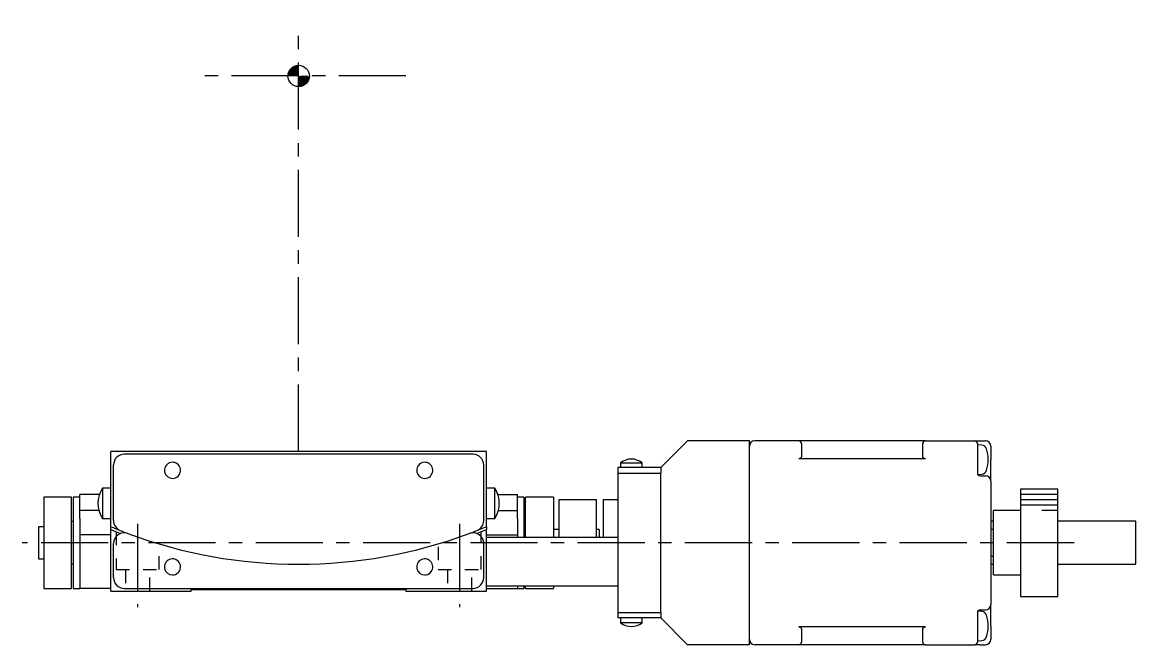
# Model space of a CAD drawing. Extents: x 28 to 595, y 17 to 359.
# Drawn here: x 79.8 to 287.2, y 66 to 182 of the extents above; entities that cross this region are included whole.
import ezdxf

# ---------------------------------------------------------------- set-up
doc = ezdxf.new("R2010")
doc.units = 0
doc.header["$LTSCALE"] = 10
doc.linetypes.add('CENTER', pattern=[2, 1.25, -0.25, 0.25, -0.25])
doc.linetypes.add('DOT', pattern=[0.5, 0.25, -0.25])
for name, color, linetype in [('1', 7, 'CONTINUOUS'), ('11', 7, 'CONTINUOUS'), ('2', 7, 'CONTINUOUS')]:
    doc.layers.add(name, color=color, linetype=linetype)

msp = doc.modelspace()

# ---------------------------------------------------------------- linework, layer by layer
at = {"layer": '1', "color": 7, "linetype": 'CONTINUOUS'}
for p, q in [((203.750001, 104), (198.750001, 99)), ((215.250001, 104), (203.750001, 104)), ((215.250001, 66), (215.250001, 104)), ((224.450001, 104), (216.250001, 104)), ((248.050001, 104), (224.450001, 104)), ((248.050001, 104), (257.250001, 104)), ((257.250001, 104), (258.250001, 104)), ((258.250001, 104), (259.250001, 104)), ((166.250001, 102), (96.250001, 102)), ((96.250001, 88), (96.250001, 102)), ((166.250001, 88), (166.250001, 102)), ((224.950001, 103.5), (224.950001, 102)), ((224.950001, 102), (224.950001, 101.148232)), ((247.550001, 102), (247.550001, 103.5)), ((247.550001, 101.148232), (247.550001, 102)), ((257.750001, 103.5), (257.750001, 102)), ((258.553724, 103.207879), (257.750001, 103.25)), ((257.750001, 102), (257.750001, 97.914214)), ((260.250001, 103), (260.250001, 100.5)), ((163.750001, 101.5), (98.750001, 101.5)), ((191.250001, 99.897999), (195.250001, 99.897999)), ((191.250001, 99.897999), (191.250001, 99)), ((195.250001, 99), (195.250001, 99.897999)), ((224.474535, 100.648835), (224.450001, 100.648232)), ((248.050001, 100.648232), (224.450001, 100.648232)), ((224.49901, 100.65064), (224.474535, 100.648835)), ((224.523366, 100.653644), (224.49901, 100.65064)), ((224.547546, 100.65784), (224.523366, 100.653644)), ((224.571491, 100.663217), (224.547546, 100.65784)), ((224.595143, 100.669762), (224.571491, 100.663217)), ((224.618446, 100.67746), (224.595143, 100.669762)), ((224.641343, 100.686293), (224.618446, 100.67746)), ((224.663779, 100.696238), (224.641343, 100.686293)), ((224.685699, 100.707272), (224.663779, 100.696238)), ((224.707052, 100.719368), (224.685699, 100.707272)), ((224.727786, 100.732497), (224.707052, 100.719368)), ((224.747851, 100.746629), (224.727786, 100.732497)), ((224.767198, 100.761727), (224.747851, 100.746629)), ((224.78578, 100.777757), (224.767198, 100.761727)), ((224.803554, 100.794679), (224.78578, 100.777757)), ((224.820477, 100.812453), (224.803554, 100.794679)), ((224.836506, 100.831036), (224.820477, 100.812453)), ((224.851605, 100.850383), (224.836506, 100.831036)), ((224.865736, 100.870447), (224.851605, 100.850383)), ((224.878865, 100.891181), (224.865736, 100.870447)), ((224.890962, 100.912534), (224.878865, 100.891181)), ((224.901996, 100.934455), (224.890962, 100.912534)), ((224.911941, 100.956891), (224.901996, 100.934455)), ((224.920773, 100.979787), (224.911941, 100.956891)), ((224.928471, 101.00309), (224.920773, 100.979787)), ((224.935017, 101.026742), (224.928471, 101.00309)), ((224.940394, 101.050687), (224.935017, 101.026742)), ((224.944589, 101.074867), (224.940394, 101.050687)), ((224.947593, 101.099224), (224.944589, 101.074867)), ((224.949399, 101.123698), (224.947593, 101.099224)), ((224.950001, 101.148232), (224.949399, 101.123698)), ((247.550603, 101.123698), (247.550001, 101.148232)), ((247.552409, 101.099224), (247.550603, 101.123698)), ((247.555413, 101.074867), (247.552409, 101.099224)), ((247.559608, 101.050687), (247.555413, 101.074867)), ((247.564985, 101.026742), (247.559608, 101.050687)), ((247.571531, 101.00309), (247.564985, 101.026742)), ((247.579229, 100.979787), (247.571531, 101.00309)), ((247.588061, 100.956891), (247.579229, 100.979787)), ((247.598006, 100.934455), (247.588061, 100.956891)), ((247.60904, 100.912534), (247.598006, 100.934455)), ((247.621137, 100.891181), (247.60904, 100.912534)), ((247.634266, 100.870447), (247.621137, 100.891181)), ((247.648397, 100.850383), (247.634266, 100.870447)), ((247.663496, 100.831036), (247.648397, 100.850383)), ((247.679525, 100.812453), (247.663496, 100.831036)), ((247.696448, 100.794679), (247.679525, 100.812453)), ((247.714222, 100.777757), (247.696448, 100.794679)), ((247.732804, 100.761727), (247.714222, 100.777757)), ((247.752151, 100.746629), (247.732804, 100.761727)), ((247.772216, 100.732497), (247.752151, 100.746629)), ((247.79295, 100.719368), (247.772216, 100.732497)), ((247.814303, 100.707272), (247.79295, 100.719368)), ((247.836223, 100.696238), (247.814303, 100.707272)), ((247.858659, 100.686293), (247.836223, 100.696238)), ((247.881556, 100.67746), (247.858659, 100.686293)), ((247.904859, 100.669762), (247.881556, 100.67746)), ((247.928511, 100.663217), (247.904859, 100.669762)), ((247.952456, 100.65784), (247.928511, 100.663217)), ((247.976636, 100.653644), (247.952456, 100.65784)), ((248.000992, 100.65064), (247.976636, 100.653644)), ((248.025467, 100.648835), (248.000992, 100.65064)), ((248.050001, 100.648232), (248.025467, 100.648835)), ((260.250001, 96.5), (260.250001, 100.5)), ((96.750001, 89.146213), (96.750001, 99.5)), ((165.750001, 89.146213), (165.750001, 99.5)), ((190.750001, 99), (190.750001, 98)), ((198.750001, 99), (190.750001, 99)), ((190.750001, 98), (190.750001, 72)), ((190.750001, 98), (198.750001, 98)), ((198.750001, 99), (198.750001, 98)), ((198.750001, 72), (198.750001, 98)), ((257.815038, 97.753408), (258.553724, 97.792121)), ((258.250001, 97.5), (259.250001, 97.5)), ((260.250001, 96.5), (260.250001, 73.5)), ((83.750001, 93.5), (83.750001, 85)), ((88.950001, 93.5), (83.750001, 93.5)), ((88.950001, 85), (88.950001, 93.5)), ((89.250001, 93.5), (89.250001, 76.5)), ((90.450001, 93.5), (89.250001, 93.5)), ((90.450001, 91), (90.450001, 94)), ((94.129828, 94), (90.450001, 94)), ((94.707538, 95.150769), (94.707538, 89.550769)), ((96.250001, 95.150769), (94.707538, 95.150769)), ((167.792464, 95.150769), (166.250001, 95.150769)), ((167.792464, 92.350769), (167.792464, 95.150769)), ((168.370174, 94), (172.050001, 94)), ((172.050001, 91), (172.050001, 94)), ((173.250001, 93.5), (172.050001, 93.5)), ((173.250001, 93.5), (173.250001, 86)), ((173.550001, 86), (173.550001, 93.5)), ((178.750001, 93.5), (173.550001, 93.5)), ((178.750001, 93.5), (178.750001, 86)), ((265.750001, 95), (265.750001, 75)), ((272.750001, 95), (265.750001, 95)), ((272.750001, 75), (272.750001, 95)), ((167.792464, 89.550769), (167.792464, 92.350769)), ((179.750001, 93), (179.750001, 86)), ((186.750001, 93), (179.750001, 93)), ((186.750001, 86), (186.750001, 93)), ((190.750001, 93), (188.000001, 93)), ((188.000001, 93), (188.000001, 86)), ((90.450001, 89.5), (90.450001, 91)), ((94.035915, 91), (90.450001, 91)), ((90.450001, 89.5), (90.450001, 86.5)), ((94.707538, 89.550769), (96.250001, 89.550769)), ((166.250001, 89.550769), (167.792464, 89.550769)), ((168.464087, 91), (172.050001, 91)), ((172.050001, 89.5), (172.050001, 91)), ((172.050001, 89.5), (172.050001, 86.5)), ((260.750001, 79), (260.750001, 91)), ((265.750001, 91), (260.750001, 91)), ((82.750001, 88), (82.750001, 82)), ((83.750001, 88), (82.750001, 88)), ((89.250001, 88.95), (88.950001, 88.95)), ((96.250001, 87.45859), (96.250001, 88)), ((96.250001, 76), (96.250001, 87.45859)), ((166.250001, 88), (166.250001, 87.45859)), ((166.250001, 76), (166.250001, 87.45859)), ((173.550001, 88.95), (173.250001, 88.95)), ((179.750001, 87.5), (178.750001, 87.5)), ((187.250001, 87.5), (186.750001, 87.5)), ((187.250001, 87.5), (187.250001, 86)), ((260.750001, 89), (260.250001, 89)), ((260.750001, 87.5), (260.250001, 87.5)), ((287.249999, 89), (272.750001, 89)), ((287.249999, 81), (287.249999, 89)), ((90.450001, 86.5), (90.450001, 76.5)), ((96.250001, 86.5), (90.450001, 86.5)), ((166.250001, 86.5), (172.050001, 86.5)), ((190.750001, 86), (166.250001, 86)), ((172.050001, 86.5), (172.050001, 86)), ((83.750001, 85), (83.750001, 76.5)), ((88.950001, 76.5), (88.950001, 85)), ((96.750001, 78.5), (96.750001, 84.863613)), ((165.750001, 78.5), (165.750001, 84.863613)), ((82.750001, 82), (83.750001, 82)), ((88.950001, 81.05), (89.250001, 81.05)), ((260.250001, 82.5), (260.750001, 82.5)), ((260.250001, 81), (260.750001, 81)), ((272.750001, 81), (287.249999, 81)), ((260.750001, 79), (265.750001, 79)), ((166.250001, 77), (190.750001, 77)), ((172.050001, 77), (172.050001, 76.5)), ((173.250001, 77), (173.250001, 76.5)), ((173.550001, 76.5), (173.550001, 77)), ((178.750001, 77), (178.750001, 76.5)), ((83.750001, 76.5), (88.950001, 76.5)), ((89.250001, 76.5), (90.450001, 76.5)), ((96.250001, 76.5), (90.450001, 76.5)), ((96.250001, 76), (111.250001, 76)), ((98.750001, 76.5), (163.750001, 76.5)), ((111.250001, 76.3), (151.250001, 76.3)), ((111.250001, 76), (111.250001, 76.3)), ((151.250001, 76.3), (151.250001, 76)), ((151.250001, 76), (166.250001, 76)), ((166.250001, 76.5), (172.050001, 76.5)), ((172.050001, 76.5), (173.250001, 76.5)), ((173.550001, 76.5), (178.750001, 76.5)), ((265.750001, 75), (272.750001, 75)), ((260.250001, 69.5), (260.250001, 73.5)), ((190.750001, 72), (198.750001, 72)), ((190.750001, 72), (190.750001, 71)), ((198.750001, 71), (190.750001, 71)), ((191.250001, 71), (191.250001, 70.102001)), ((195.250001, 70.102001), (195.250001, 71)), ((198.750001, 72), (198.750001, 71)), ((198.750001, 71), (203.750001, 66)), ((257.750001, 72.085786), (257.750001, 68)), ((258.553724, 72.207879), (257.815038, 72.246592)), ((258.250001, 72.5), (259.250001, 72.5)), ((195.250001, 70.102001), (191.250001, 70.102001)), ((248.050001, 69.351768), (224.450001, 69.351768)), ((224.450001, 69.351768), (224.474535, 69.351165)), ((224.474535, 69.351165), (224.49901, 69.34936)), ((224.49901, 69.34936), (224.523366, 69.346356)), ((224.523366, 69.346356), (224.547546, 69.34216)), ((224.547546, 69.34216), (224.571491, 69.336783)), ((224.571491, 69.336783), (224.595143, 69.330238)), ((224.595143, 69.330238), (224.618446, 69.32254)), ((224.618446, 69.32254), (224.641343, 69.313707)), ((224.641343, 69.313707), (224.663779, 69.303762)), ((224.663779, 69.303762), (224.685699, 69.292728)), ((224.685699, 69.292728), (224.707052, 69.280632)), ((224.707052, 69.280632), (224.727786, 69.267503)), ((224.727786, 69.267503), (224.747851, 69.253371)), ((224.747851, 69.253371), (224.767198, 69.238273)), ((224.767198, 69.238273), (224.78578, 69.222243)), ((224.78578, 69.222243), (224.803554, 69.205321)), ((224.803554, 69.205321), (224.820477, 69.187547)), ((224.820477, 69.187547), (224.836506, 69.168964)), ((224.836506, 69.168964), (224.851605, 69.149617)), ((224.851605, 69.149617), (224.865736, 69.129553)), ((224.865736, 69.129553), (224.878865, 69.108819)), ((224.878865, 69.108819), (224.890962, 69.087466)), ((224.890962, 69.087466), (224.901996, 69.065545)), ((224.901996, 69.065545), (224.911941, 69.043109)), ((224.911941, 69.043109), (224.920773, 69.020213)), ((224.920773, 69.020213), (224.928471, 68.99691)), ((224.928471, 68.99691), (224.935017, 68.973258)), ((224.935017, 68.973258), (224.940394, 68.949313)), ((224.940394, 68.949313), (224.944589, 68.925133)), ((224.944589, 68.925133), (224.947593, 68.900776)), ((224.947593, 68.900776), (224.949399, 68.876302)), ((224.949399, 68.876302), (224.950001, 68.851768)), ((224.950001, 68.851768), (224.950001, 68)), ((247.550001, 68.851768), (247.550603, 68.876302)), ((247.550001, 68), (247.550001, 68.851768)), ((247.550603, 68.876302), (247.552409, 68.900776)), ((247.552409, 68.900776), (247.555413, 68.925133)), ((247.555413, 68.925133), (247.559608, 68.949313)), ((247.559608, 68.949313), (247.564985, 68.973258)), ((247.564985, 68.973258), (247.571531, 68.99691)), ((247.571531, 68.99691), (247.579229, 69.020213)), ((247.579229, 69.020213), (247.588061, 69.043109)), ((247.588061, 69.043109), (247.598006, 69.065545)), ((247.598006, 69.065545), (247.60904, 69.087466)), ((247.60904, 69.087466), (247.621137, 69.108819)), ((247.621137, 69.108819), (247.634266, 69.129553)), ((247.634266, 69.129553), (247.648397, 69.149617)), ((247.648397, 69.149617), (247.663496, 69.168964)), ((247.663496, 69.168964), (247.679525, 69.187547)), ((247.679525, 69.187547), (247.696448, 69.205321)), ((247.696448, 69.205321), (247.714222, 69.222243)), ((247.714222, 69.222243), (247.732804, 69.238273)), ((247.732804, 69.238273), (247.752151, 69.253371)), ((247.752151, 69.253371), (247.772216, 69.267503)), ((247.772216, 69.267503), (247.79295, 69.280632)), ((247.79295, 69.280632), (247.814303, 69.292728)), ((247.814303, 69.292728), (247.836223, 69.303762)), ((247.836223, 69.303762), (247.858659, 69.313707)), ((247.858659, 69.313707), (247.881556, 69.32254)), ((247.881556, 69.32254), (247.904859, 69.330238)), ((247.904859, 69.330238), (247.928511, 69.336783)), ((247.928511, 69.336783), (247.952456, 69.34216)), ((247.952456, 69.34216), (247.976636, 69.346356)), ((247.976636, 69.346356), (248.000992, 69.34936)), ((248.000992, 69.34936), (248.025467, 69.351165)), ((248.025467, 69.351165), (248.050001, 69.351768)), ((260.250001, 69.5), (260.250001, 67)), ((224.950001, 68), (224.950001, 66.5)), ((247.550001, 66.5), (247.550001, 68)), ((257.750001, 68), (257.750001, 66.5)), ((257.750001, 66.75), (258.553724, 66.792121)), ((215.250001, 66), (203.750001, 66)), ((224.450001, 66), (216.250001, 66)), ((248.050001, 66), (224.450001, 66)), ((248.050001, 66), (257.250001, 66)), ((258.250001, 66), (257.250001, 66)), ((258.250001, 66), (259.250001, 66))]:
    msp.add_line(p, q, dxfattribs=at)
at = {"layer": '1', "color": 4, "linetype": 'DOT'}
for p, q in [((97.250001, 87.051269), (97.250001, 80)), ((165.250001, 80), (165.250001, 87.051486)), ((105.250001, 80), (105.250001, 84.271726)), ((157.250001, 84.27197), (157.250001, 80)), ((97.250001, 80), (105.250001, 80)), ((99.000001, 80), (99.000001, 76)), ((103.500001, 76), (103.500001, 80)), ((157.250001, 80), (165.250001, 80)), ((159.000001, 80), (159.000001, 76)), ((163.500001, 76), (163.500001, 80))]:
    msp.add_line(p, q, dxfattribs=at)
at = {"layer": '1', "color": 7, "linetype": 'CONTINUOUS'}
msp.add_circle((131.250001, 172), 2, dxfattribs=at)
for centre, radius, start, end in [((131.250001, 172), 1.8, 90, 180), ((131.250001, 172), 1.6, 90, 180), ((131.250001, 172), 1.4, 90, 179.999955), ((131.250001, 172), 1.2, 90, 179.99997), ((131.250001, 172), 1, 90, 179.999964), ((131.249999, 172.000002), 0.799999, 89.999799, 180.000086), ((131.250001, 172), 0.6, 89.99994, 180), ((131.250001, 172), 0.4, 90, 180), ((131.250001, 172), 0.2, 90, 180), ((131.250001, 172), 0.6, 269.99994, 0), ((131.250001, 172), 1.8, 270, 0), ((131.250001, 172), 1.6, 270, 0), ((131.250001, 172), 0.4, 270, 0), ((131.250001, 172), 0.2, 270, 0), ((131.250001, 172), 1.2, 270, 359.99997), ((131.250001, 172), 1.4, 270, 359.999955), ((131.250001, 172), 1, 270, 359.999964), ((131.249999, 172.000002), 0.799999, 270.000201, 359.999914), ((216.250001, 103), 1, 90, 180), ((224.450001, 103.5), 0.5, 0, 90), ((248.050001, 103.5), 0.5, 90, 180), ((257.250001, 103.5), 0.5, 0, 90), ((259.250001, 103), 1, 0, 90), ((258.501389, 102.209249), 1, 16.551336, 87.000028), ((252.750001, 100.5), 7, 343.448632, 16.551368), ((98.750001, 99.5), 2, 90, 180), ((107.750001, 98.5), 1.5, 314.498047, 270), ((154.750001, 98.5), 1.5, 314.498047, 270), ((163.750001, 99.5), 2, 0, 90), ((193.250001, 97.4), 3.2, 51.317813, 128.682187), ((258.250001, 98), 0.5, 180, 270), ((258.501389, 98.790751), 1, 272.999972, 343.448664), ((107.750001, 98.5), 1.5, 270, 314.498047), ((154.750001, 98.5), 1.5, 270, 314.498047), ((259.250001, 96.5), 1, 0, 90), ((98.850001, 92.350769), 5, 145.944202, 214.055798), ((163.650001, 92.350769), 5, 325.944202, 34.055798), ((131.250001, 172), 91, 247.380135, 248.582045), ((131.250001, 172), 91.5, 247.510528, 248.723903), ((98.750001, 89.146213), 2, 180, 248.582045), ((131.250001, 172), 91, 248.582045, 249.545565), ((131.250001, 172), 91, 290.454435, 291.417955), ((131.250001, 172), 91.5, 291.276097, 292.489472), ((163.750001, 89.146213), 2, 291.417955, 0), ((131.250001, 172), 91, 291.417955, 292.619865), ((98.750001, 84.863613), 2, 69.545565, 180), ((131.250001, 172), 91, 249.545565, 290.454435), ((131.250001, 172), 91, 249.545565, 290.454435), ((163.750001, 84.863613), 2, 0, 110.454435), ((107.750001, 80.5), 1.5, 314.498047, 270), ((154.750001, 80.5), 1.5, 314.498047, 270), ((107.750001, 80.5), 1.5, 270, 314.498047), ((154.750001, 80.5), 1.5, 270, 314.498047), ((98.750001, 78.5), 2, 180, 270), ((163.750001, 78.5), 2, 270, 0), ((259.250001, 73.5), 1, 270, 0), ((258.250001, 72), 0.5, 90, 180), ((258.501389, 71.209249), 1, 16.551336, 87.000028), ((252.750001, 69.5), 7, 343.448632, 16.551368), ((193.250001, 72.6), 3.2, 231.317813, 270), ((193.250001, 72.6), 3.2, 270, 308.682187), ((216.250001, 67), 1, 180, 270), ((224.450001, 66.5), 0.5, 270, 0), ((248.050001, 66.5), 0.5, 180, 270), ((257.250001, 66.5), 0.5, 270, 0), ((258.501389, 67.790751), 1, 272.999972, 343.448664), ((259.250001, 67), 1, 270, 0)]:
    msp.add_arc(centre, radius, start, end, dxfattribs=at)
at = {"layer": '11', "color": 4, "linetype": 'CENTER'}
for p, q in [((131.250001, 102), (131.250001, 182)), ((151.250001, 172), (111.250001, 172)), ((101.250001, 88.557823), (101.250001, 73)), ((161.250001, 88.557823), (161.250001, 73)), ((275.750001, 85), (79.750001, 85))]:
    msp.add_line(p, q, dxfattribs=at)
at = {"layer": '2', "color": 4, "linetype": 'CONTINUOUS'}
for p, q in [((272.750001, 94), (265.750001, 94)), ((272.750001, 93), (265.750001, 93)), ((272.750001, 92), (265.750001, 92)), ((272.750001, 91), (269.750001, 91))]:
    msp.add_line(p, q, dxfattribs=at)

doc.saveas('drawing.dxf')
